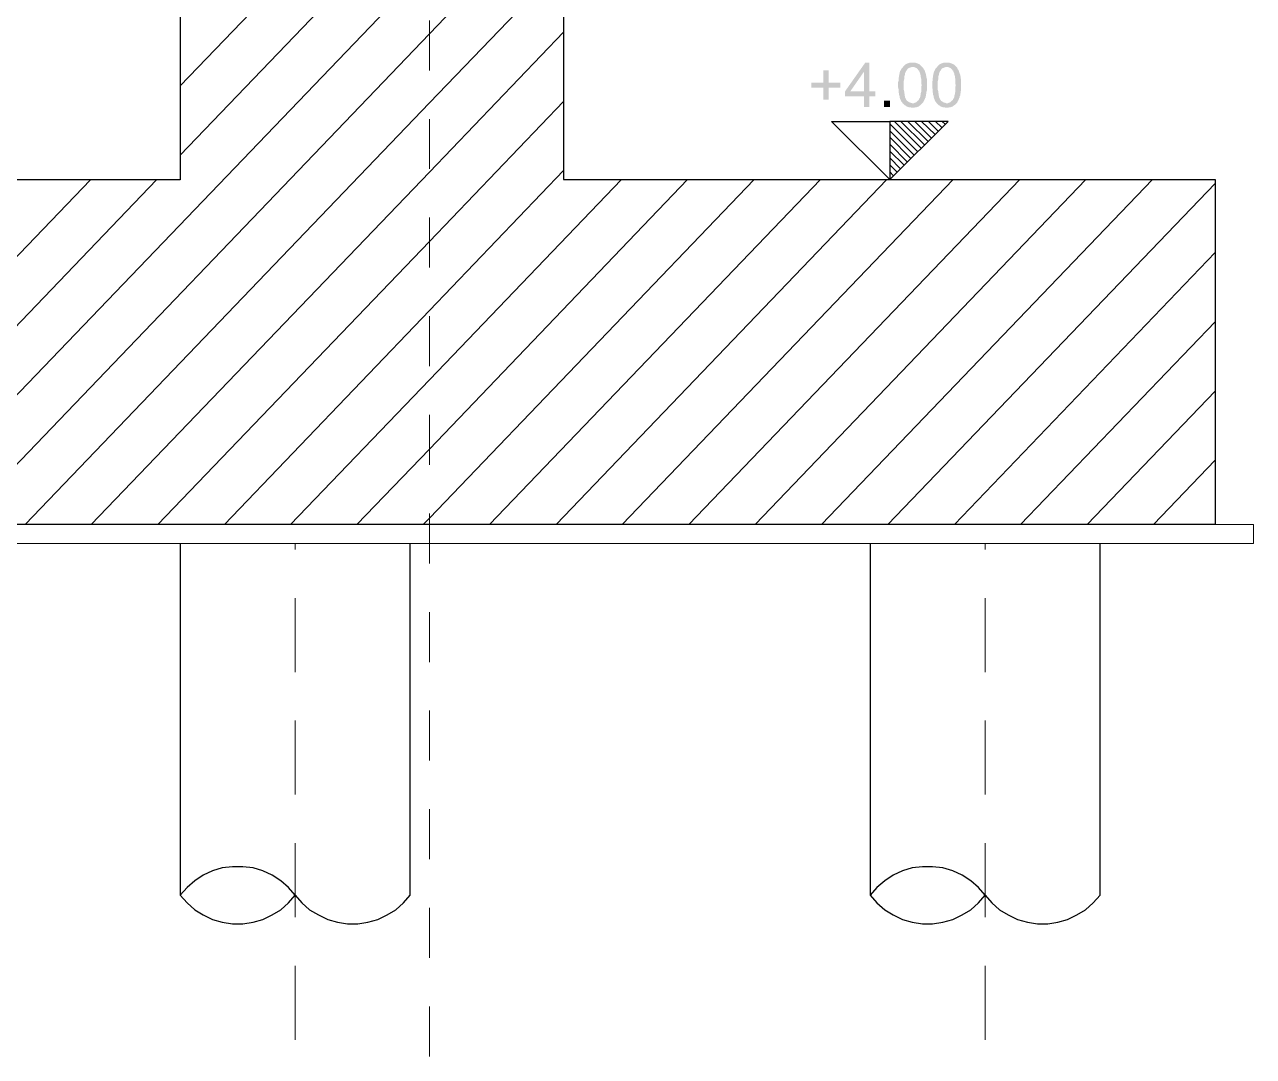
# Model space of a CAD drawing. Header units: millimetres. Extents: x -35.3 to 0.3, y 0.4 to 20.6.
# Drawn here: x -11.226 to -8.702, y 12.21 to 14.331 of the extents above; entities that cross this region are included whole.
import ezdxf

# ---------------------------------------------------------------- set-up
doc = ezdxf.new("R2010")
doc.units = ezdxf.units.MM
doc.linetypes.add('PDF_IMPORT', pattern=[1, 0.8, -0.2])
doc.layers.add('PDF _Geometria', color=7, linetype='Continuous')
doc.layers.add('PDF _Riempimenti solidi', color=7, linetype='Continuous')

msp = doc.modelspace()

# ---------------------------------------------------------------- hatches: boundary and pattern name
at = {"layer": 'PDF _Riempimenti solidi', "transparency": 33554559}
for points in [[(-9.491, 14.2527), (-9.4993, 14.2527), (-9.541, 14.1935), (-9.541, 14.1835), (-9.5018, 14.1835), (-9.5018, 14.1618), (-9.491, 14.1618), (-9.491, 14.1835), (-9.4785, 14.1835), (-9.4785, 14.1935), (-9.5302, 14.1935), (-9.5018, 14.2343)], [(-9.491, 14.2527), (-9.5018, 14.2343), (-9.5018, 14.1935), (-9.5302, 14.1935), (-9.491, 14.1935)], [(-9.4218, 14.2435), (-9.4235, 14.2418), (-9.4252, 14.2402), (-9.426, 14.2377), (-9.4277, 14.2352), (-9.4285, 14.2327), (-9.4285, 14.2318), (-9.4293, 14.2293), (-9.4293, 14.2277), (-9.4302, 14.2252), (-9.4302, 14.2227), (-9.431, 14.221), (-9.431, 14.2152), (-9.4318, 14.2127), (-9.4318, 14.2018), (-9.431, 14.1985), (-9.431, 14.1927), (-9.4302, 14.1902), (-9.4302, 14.1877), (-9.4293, 14.1852), (-9.4285, 14.1827), (-9.4285, 14.181), (-9.4277, 14.1785), (-9.4268, 14.1768), (-9.426, 14.1743), (-9.4252, 14.1727), (-9.4235, 14.171), (-9.4227, 14.1693), (-9.4218, 14.1685), (-9.4018, 14.1693), (-9.4027, 14.1693), (-9.4052, 14.1702), (-9.4077, 14.1702), (-9.4093, 14.1718), (-9.411, 14.1727), (-9.4135, 14.1743), (-9.4152, 14.1768), (-9.416, 14.1785), (-9.4168, 14.1802), (-9.4177, 14.1818), (-9.4177, 14.1835), (-9.4185, 14.186), (-9.4185, 14.1885), (-9.4193, 14.191), (-9.4193, 14.1935), (-9.4202, 14.1968), (-9.4202, 14.2152), (-9.4193, 14.2185), (-9.4193, 14.2235), (-9.4185, 14.226), (-9.4177, 14.2285), (-9.4177, 14.2302), (-9.4168, 14.2327), (-9.416, 14.2343), (-9.4152, 14.236), (-9.4143, 14.2368), (-9.4127, 14.2393), (-9.411, 14.241), (-9.4093, 14.2418), (-9.4068, 14.2427), (-9.4043, 14.2435), (-9.4018, 14.2435)], [(-9.4018, 14.2527), (-9.4077, 14.2527), (-9.4102, 14.2518), (-9.4127, 14.251), (-9.4143, 14.2502), (-9.4168, 14.2493), (-9.4185, 14.2477), (-9.4193, 14.2468), (-9.421, 14.2452), (-9.4218, 14.2435), (-9.3985, 14.2435), (-9.3968, 14.2427), (-9.3943, 14.2418), (-9.3927, 14.2402), (-9.391, 14.2385), (-9.3893, 14.236), (-9.3885, 14.236), (-9.3885, 14.2343), (-9.3877, 14.2335), (-9.3868, 14.231), (-9.386, 14.2293), (-9.386, 14.2277), (-9.3852, 14.2252), (-9.3852, 14.2227), (-9.3843, 14.2193), (-9.3843, 14.2102), (-9.3835, 14.2068), (-9.3835, 14.206), (-9.3843, 14.2027), (-9.3843, 14.1927), (-9.3852, 14.1902), (-9.3852, 14.1877), (-9.386, 14.1852), (-9.386, 14.1835), (-9.3868, 14.181), (-9.3877, 14.1793), (-9.3885, 14.1785), (-9.3893, 14.1768), (-9.3893, 14.176), (-9.3918, 14.1743), (-9.3935, 14.1727), (-9.3952, 14.171), (-9.3977, 14.1702), (-9.3993, 14.1693), (-9.4018, 14.1693), (-9.4218, 14.1685), (-9.4185, 14.1652), (-9.416, 14.1643), (-9.4143, 14.1627), (-9.4118, 14.1618), (-9.4093, 14.161), (-9.4068, 14.161), (-9.4043, 14.1602), (-9.3993, 14.1602), (-9.396, 14.161), (-9.3943, 14.161), (-9.3918, 14.1618), (-9.3893, 14.1627), (-9.3877, 14.1643), (-9.3852, 14.166), (-9.3802, 14.171), (-9.3793, 14.1735), (-9.3777, 14.176), (-9.3768, 14.1785), (-9.376, 14.181), (-9.3752, 14.181), (-9.3752, 14.1835), (-9.3743, 14.1852), (-9.3743, 14.1877), (-9.3735, 14.1902), (-9.3735, 14.1927), (-9.3727, 14.1952), (-9.3727, 14.2193), (-9.3735, 14.2218), (-9.3735, 14.2243), (-9.3743, 14.226), (-9.3743, 14.2277), (-9.3752, 14.2302), (-9.376, 14.2327), (-9.3768, 14.2352), (-9.3777, 14.2377), (-9.3793, 14.2393), (-9.3802, 14.2418), (-9.3818, 14.2435), (-9.3852, 14.2468), (-9.3868, 14.2485), (-9.3893, 14.2502), (-9.3902, 14.2502), (-9.3918, 14.251), (-9.3943, 14.2518), (-9.3968, 14.2527), (-9.3993, 14.2527)], [(-9.3518, 14.2435), (-9.3535, 14.2418), (-9.3552, 14.2402), (-9.356, 14.2377), (-9.3577, 14.2352), (-9.3585, 14.2327), (-9.3585, 14.2318), (-9.3593, 14.2293), (-9.3593, 14.2277), (-9.3602, 14.2252), (-9.3602, 14.2227), (-9.361, 14.221), (-9.361, 14.2152), (-9.3618, 14.2127), (-9.3618, 14.2018), (-9.361, 14.1985), (-9.361, 14.1927), (-9.3602, 14.1902), (-9.3602, 14.1877), (-9.3593, 14.1852), (-9.3585, 14.1827), (-9.3585, 14.181), (-9.3577, 14.1785), (-9.3568, 14.1768), (-9.356, 14.1743), (-9.3552, 14.1727), (-9.3535, 14.171), (-9.3527, 14.1693), (-9.3518, 14.1685), (-9.3318, 14.1693), (-9.3327, 14.1693), (-9.3352, 14.1702), (-9.3377, 14.1702), (-9.3393, 14.1718), (-9.341, 14.1727), (-9.3435, 14.1743), (-9.3452, 14.1768), (-9.346, 14.1785), (-9.3468, 14.1802), (-9.3477, 14.1818), (-9.3477, 14.1835), (-9.3485, 14.186), (-9.3485, 14.1885), (-9.3493, 14.191), (-9.3493, 14.1935), (-9.3502, 14.1968), (-9.3502, 14.2152), (-9.3493, 14.2185), (-9.3493, 14.2235), (-9.3485, 14.226), (-9.3477, 14.2285), (-9.3477, 14.2302), (-9.3468, 14.2327), (-9.346, 14.2343), (-9.3452, 14.236), (-9.3443, 14.2368), (-9.3427, 14.2393), (-9.341, 14.241), (-9.3393, 14.2418), (-9.3368, 14.2427), (-9.3343, 14.2435), (-9.3318, 14.2435)], [(-9.3318, 14.2527), (-9.3377, 14.2527), (-9.3402, 14.2518), (-9.3427, 14.251), (-9.3443, 14.2502), (-9.3468, 14.2493), (-9.3485, 14.2477), (-9.351, 14.2452), (-9.3518, 14.2435), (-9.3285, 14.2435), (-9.3268, 14.2427), (-9.3243, 14.2418), (-9.3227, 14.2402), (-9.321, 14.2385), (-9.3193, 14.236), (-9.3185, 14.236), (-9.3185, 14.2343), (-9.3177, 14.2335), (-9.3168, 14.231), (-9.316, 14.2293), (-9.316, 14.2277), (-9.3152, 14.2252), (-9.3152, 14.2227), (-9.3143, 14.2193), (-9.3143, 14.2102), (-9.3135, 14.2068), (-9.3135, 14.206), (-9.3143, 14.2027), (-9.3143, 14.1927), (-9.3152, 14.1902), (-9.3152, 14.1877), (-9.316, 14.1852), (-9.316, 14.1835), (-9.3168, 14.181), (-9.3177, 14.1793), (-9.3185, 14.1785), (-9.3193, 14.1768), (-9.3193, 14.176), (-9.3218, 14.1743), (-9.3252, 14.171), (-9.3277, 14.1702), (-9.3293, 14.1693), (-9.3318, 14.1693), (-9.3518, 14.1685), (-9.3502, 14.1668), (-9.3485, 14.1652), (-9.346, 14.1643), (-9.3443, 14.1627), (-9.3418, 14.1618), (-9.3393, 14.161), (-9.3368, 14.161), (-9.3343, 14.1602), (-9.3293, 14.1602), (-9.326, 14.161), (-9.3243, 14.161), (-9.3218, 14.1618), (-9.3193, 14.1627), (-9.3177, 14.1643), (-9.3152, 14.166), (-9.3102, 14.171), (-9.3093, 14.1735), (-9.3077, 14.176), (-9.3068, 14.1785), (-9.306, 14.181), (-9.3052, 14.181), (-9.3052, 14.1835), (-9.3043, 14.1852), (-9.3043, 14.1877), (-9.3035, 14.1902), (-9.3035, 14.1927), (-9.3027, 14.1952), (-9.3027, 14.2193), (-9.3035, 14.2218), (-9.3035, 14.2243), (-9.3043, 14.226), (-9.3043, 14.2277), (-9.3052, 14.2302), (-9.306, 14.2327), (-9.3068, 14.2352), (-9.3077, 14.2377), (-9.3093, 14.2393), (-9.3102, 14.2418), (-9.3118, 14.2435), (-9.3168, 14.2485), (-9.3193, 14.2502), (-9.3202, 14.2502), (-9.3218, 14.251), (-9.3243, 14.2518), (-9.3268, 14.2527), (-9.3293, 14.2527)], [(-9.5743, 14.2368), (-9.5852, 14.2368), (-9.5852, 14.2118), (-9.6102, 14.2118), (-9.6102, 14.201), (-9.5852, 14.201), (-9.5852, 14.1768), (-9.5743, 14.1768), (-9.5743, 14.201), (-9.5502, 14.201), (-9.5502, 14.2118), (-9.5743, 14.2118)], [(-9.4485, 14.1618), (-9.4485, 14.1743), (-9.461, 14.1743), (-9.461, 14.1618)]]:
    msp.add_hatch(color=256, dxfattribs=at).paths.add_polyline_path(points)

# ---------------------------------------------------------------- linework, layer by layer
at = {"layer": 'PDF _Geometria', "lineweight": 25}
for points in [[(-10.9068, 17.6535), (-10.7093, 17.6535), (-10.7093, 16.8752), (-10.1193, 16.8752), (-10.1193, 14.0127), (-8.7802, 14.0127), (-8.7802, 13.3035), (-13.2493, 13.3035), (-13.2493, 14.0118), (-13.2493, 15.3902), (-16.3668, 17.1718), (-16.3668, 17.5327), (-10.9068, 17.6535), (-10.9068, 17.6135), (-10.946, 17.6127), (-10.9468, 17.6527)], [(-13.661, 17.5927), (-13.6585, 17.4543), (-10.9435, 17.5143), (-10.9443, 17.5543), (-10.9068, 17.5543), (-10.9068, 14.0118), (-13.2493, 14.0118)], [(-9.4485, 14.0127), (-9.5685, 14.1318), (-9.4485, 14.1318)], [(-9.3918, 14.0702), (-9.4485, 14.1268)], [(-9.3985, 14.0627), (-9.4485, 14.1127)], [(-9.3843, 14.0768), (-9.4393, 14.1318)], [(-9.3777, 14.0835), (-9.426, 14.1318)], [(-9.3702, 14.091), (-9.4118, 14.1318)], [(-9.3635, 14.0977), (-9.3977, 14.1318)], [(-9.356, 14.1052), (-9.3835, 14.1318)], [(-9.3493, 14.1118), (-9.3693, 14.1318)], [(-9.3418, 14.1193), (-9.3552, 14.1318)], [(-9.3352, 14.126), (-9.341, 14.1318)], [(-9.406, 14.056), (-9.4485, 14.0993)], [(-9.4127, 14.0485), (-9.4485, 14.0852)], [(-9.4193, 14.0418), (-9.4485, 14.071)], [(-9.4268, 14.0343), (-9.4485, 14.0568)], [(-9.4335, 14.0277), (-9.4485, 14.0427)], [(-9.441, 14.0202), (-9.4485, 14.0285)], [(-10.9068, 13.2643), (-10.9068, 12.5418)], [(-10.6702, 12.5418), (-10.6843, 12.5577), (-10.7002, 12.571), (-10.7177, 12.5827), (-10.7368, 12.5918), (-10.7568, 12.5977), (-10.7777, 12.6002), (-10.7993, 12.6002), (-10.8202, 12.5977), (-10.8402, 12.5918), (-10.8593, 12.5827), (-10.8768, 12.571), (-10.8927, 12.5577), (-10.9068, 12.5418), (-10.8927, 12.526), (-10.8768, 12.5118), (-10.8593, 12.501), (-10.8402, 12.4918), (-10.8202, 12.486), (-10.7993, 12.4827), (-10.7777, 12.4827), (-10.7568, 12.486), (-10.7368, 12.4918), (-10.7177, 12.501), (-10.7002, 12.5118), (-10.6843, 12.526), (-10.6702, 12.5418), (-10.6568, 12.526), (-10.641, 12.5118), (-10.6227, 12.501), (-10.6035, 12.4918), (-10.5835, 12.486), (-10.5627, 12.4827), (-10.5418, 12.4827), (-10.521, 12.486), (-10.501, 12.4918), (-10.4818, 12.501), (-10.4635, 12.5118), (-10.4477, 12.526), (-10.4343, 12.5418), (-10.4343, 13.2643)], [(-9.4893, 13.2643), (-9.4893, 12.5418)], [(-9.2527, 12.5418), (-9.2668, 12.5577), (-9.2827, 12.571), (-9.3002, 12.5827), (-9.3193, 12.5918), (-9.3402, 12.5977), (-9.361, 12.6002), (-9.3818, 12.6002), (-9.4027, 12.5977), (-9.4227, 12.5918), (-9.4418, 12.5827), (-9.4593, 12.571), (-9.4752, 12.5577), (-9.4893, 12.5418), (-9.4752, 12.526), (-9.4593, 12.5118), (-9.4418, 12.501), (-9.4227, 12.4918), (-9.4027, 12.486), (-9.3818, 12.4827), (-9.361, 12.4827), (-9.3402, 12.486), (-9.3193, 12.4918), (-9.3002, 12.501), (-9.2827, 12.5118), (-9.2668, 12.526), (-9.2527, 12.5418), (-9.2393, 12.526), (-9.2235, 12.5118), (-9.206, 12.501), (-9.1868, 12.4918), (-9.166, 12.486), (-9.1452, 12.4827), (-9.1243, 12.4827), (-9.1035, 12.486), (-9.0835, 12.4918), (-9.0643, 12.501), (-9.0468, 12.5118), (-9.031, 12.526), (-9.0168, 12.5418), (-9.0168, 13.2643)]]:
    msp.add_lwpolyline(points, dxfattribs=at)
at = {"layer": 'PDF _Geometria', "linetype": 'PDF_IMPORT', "lineweight": 9, "ltscale": 0.128333}
msp.add_lwpolyline([(-10.3943, 12.2102), (-10.3943, 16.8993)], dxfattribs=at)
at = {"layer": 'PDF _Geometria', "lineweight": 9}
for points in [[(-10.9068, 14.2052), (-10.7085, 14.4118), (-10.4993, 14.6302), (-10.3943, 14.7385), (-10.1193, 15.026)], [(-10.9068, 14.0627), (-10.5718, 14.4118), (-10.411, 14.5793), (-10.3943, 14.5968), (-10.1193, 14.8843)], [(-11.4985, 13.3035), (-10.4352, 14.4118), (-10.3943, 14.4543)], [(-11.3618, 13.3035), (-10.3943, 14.3118), (-10.2985, 14.4127)], [(-11.2252, 13.3035), (-10.3943, 14.1702), (-10.1618, 14.4127)], [(-11.0893, 13.3035), (-10.3943, 14.0277), (-10.1193, 14.3152)], [(-10.9527, 13.3035), (-10.3943, 13.8852), (-10.1193, 14.1727)], [(-11.771, 13.3035), (-11.091, 14.0118)], [(-11.6343, 13.3035), (-10.9552, 14.0118)], [(-10.816, 13.3035), (-10.3943, 13.7435), (-10.1193, 14.031)], [(-10.6802, 13.3035), (-10.3943, 13.601), (-10.0002, 14.0127)], [(-10.5435, 13.3035), (-10.3943, 13.4585), (-9.8643, 14.0127)], [(-10.4077, 13.3035), (-10.3943, 13.3168), (-9.7277, 14.0127)], [(-10.271, 13.3035), (-9.591, 14.0127)], [(-10.1343, 13.3035), (-9.4552, 14.0127)], [(-9.9985, 13.3035), (-9.3185, 14.0127)], [(-9.8618, 13.3035), (-9.1818, 14.0127)], [(-9.7252, 13.3035), (-9.046, 14.0127)], [(-9.5893, 13.3035), (-8.9093, 14.0127)], [(-9.4527, 13.3035), (-8.7802, 14.0043)], [(-9.316, 13.3035), (-8.7802, 13.8627)], [(-9.1802, 13.3035), (-8.7802, 13.7202)], [(-9.0435, 13.3035), (-8.7802, 13.5777)], [(-8.9068, 13.3035), (-8.7802, 13.436)], [(-13.2493, 13.3035), (-13.3277, 13.3035), (-13.3277, 13.2643), (-8.7018, 13.2643), (-8.7018, 13.3035), (-8.7802, 13.3035)]]:
    msp.add_lwpolyline(points, dxfattribs=at)
at = {"layer": 'PDF _Geometria', "lineweight": 25}
msp.add_lwpolyline([(-9.4485, 14.1318), (-9.4485, 14.0127), (-9.3293, 14.1318)], close=True, dxfattribs=at)
at = {"layer": 'PDF _Geometria', "linetype": 'PDF_IMPORT', "lineweight": 9, "ltscale": 0.19}
for points in [[(-10.6702, 12.2443), (-10.6702, 13.2643)], [(-9.2527, 12.2443), (-9.2527, 13.2643)]]:
    msp.add_lwpolyline(points, dxfattribs=at)

doc.saveas('drawing.dxf')
